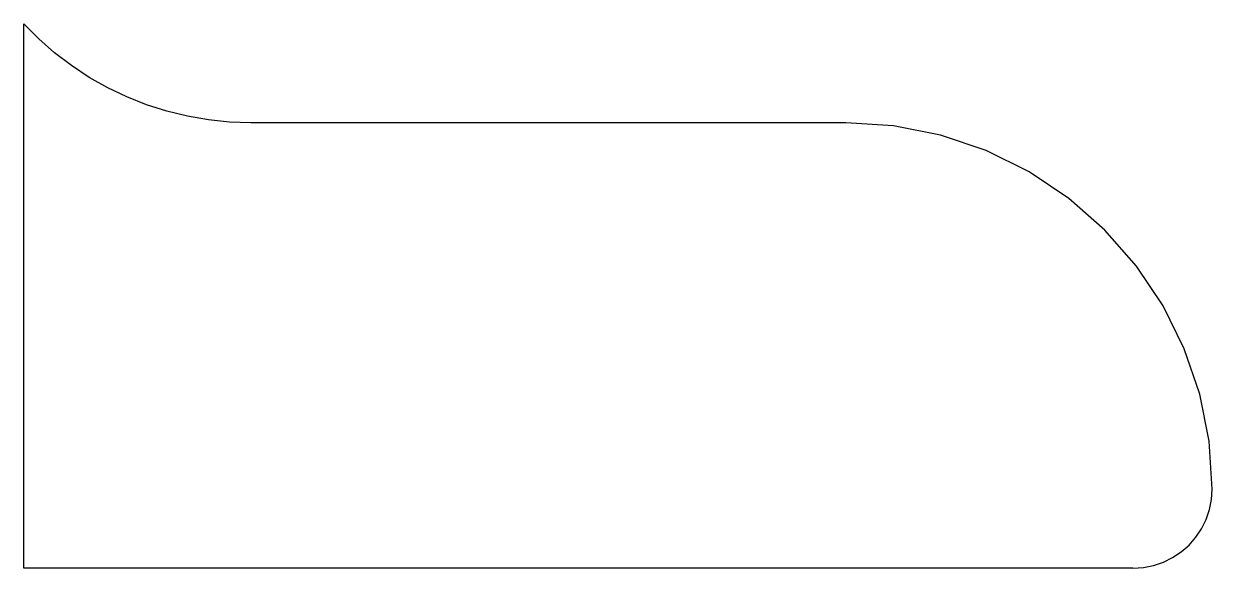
# Model space of a CAD drawing. Extents: x -663 to 663, y -304 to 304.
import ezdxf

# ---------------------------------------------------------------- set-up
doc = ezdxf.new("R2010")
doc.units = 0
doc.layers.get('0').update_dxf_attribs({"linetype": 'CONTINUOUS'})

msp = doc.modelspace()

# ---------------------------------------------------------------- linework, layer by layer
for p, q in [((-663.5, -304.1), (-663.5, 304.1)), ((-646.8, 287.3), (-663.5, 304.1)), ((-629, 271.7), (-646.8, 287.3)), ((-610.1, 257.3), (-629, 271.7)), ((-590.3, 244.2), (-610.1, 257.3)), ((-569.7, 232.6), (-590.3, 244.2)), ((-548.3, 222.4), (-569.7, 232.6)), ((-526.3, 213.6), (-548.3, 222.4)), ((-503.7, 206.4), (-526.3, 213.6)), ((-480.7, 200.8), (-503.7, 206.4)), ((-457.4, 196.8), (-480.7, 200.8)), ((-433.8, 194.3), (-457.4, 196.8)), ((-410.1, 193.5), (-433.8, 194.3)), ((254.3, 193.5), (-410.1, 193.5)), ((307.7, 190), (254.3, 193.5)), ((360.2, 179.6), (307.7, 190)), ((410.9, 162.4), (360.2, 179.6)), ((458.9, 138.7), (410.9, 162.4)), ((503.4, 109), (458.9, 138.7)), ((543.6, 73.7), (503.4, 109)), ((578.9, 33.4), (543.6, 73.7)), ((608.7, -11.1), (578.9, 33.4)), ((632.3, -59.1), (608.7, -11.1)), ((649.5, -109.7), (632.3, -59.1)), ((660, -162.2), (649.5, -109.7)), ((663.5, -215.6), (660, -162.2)), ((662.7, -227.2), (663.5, -215.6)), ((656.7, -249.5), (660.5, -238.5)), ((660.5, -238.5), (662.7, -227.2)), ((651.6, -259.9), (656.7, -249.5)), ((645.2, -269.5), (651.6, -259.9)), ((628.9, -285.8), (637.6, -278.2)), ((637.6, -278.2), (645.2, -269.5)), ((619.2, -292.2), (628.9, -285.8)), ((575, -304.1), (-663.5, -304.1)), ((575, -304.1), (586.6, -303.3)), ((586.6, -303.3), (597.9, -301.1)), ((597.9, -301.1), (608.9, -297.4)), ((608.9, -297.4), (619.2, -292.2))]:
    msp.add_line(p, q)

doc.saveas('drawing.dxf')
